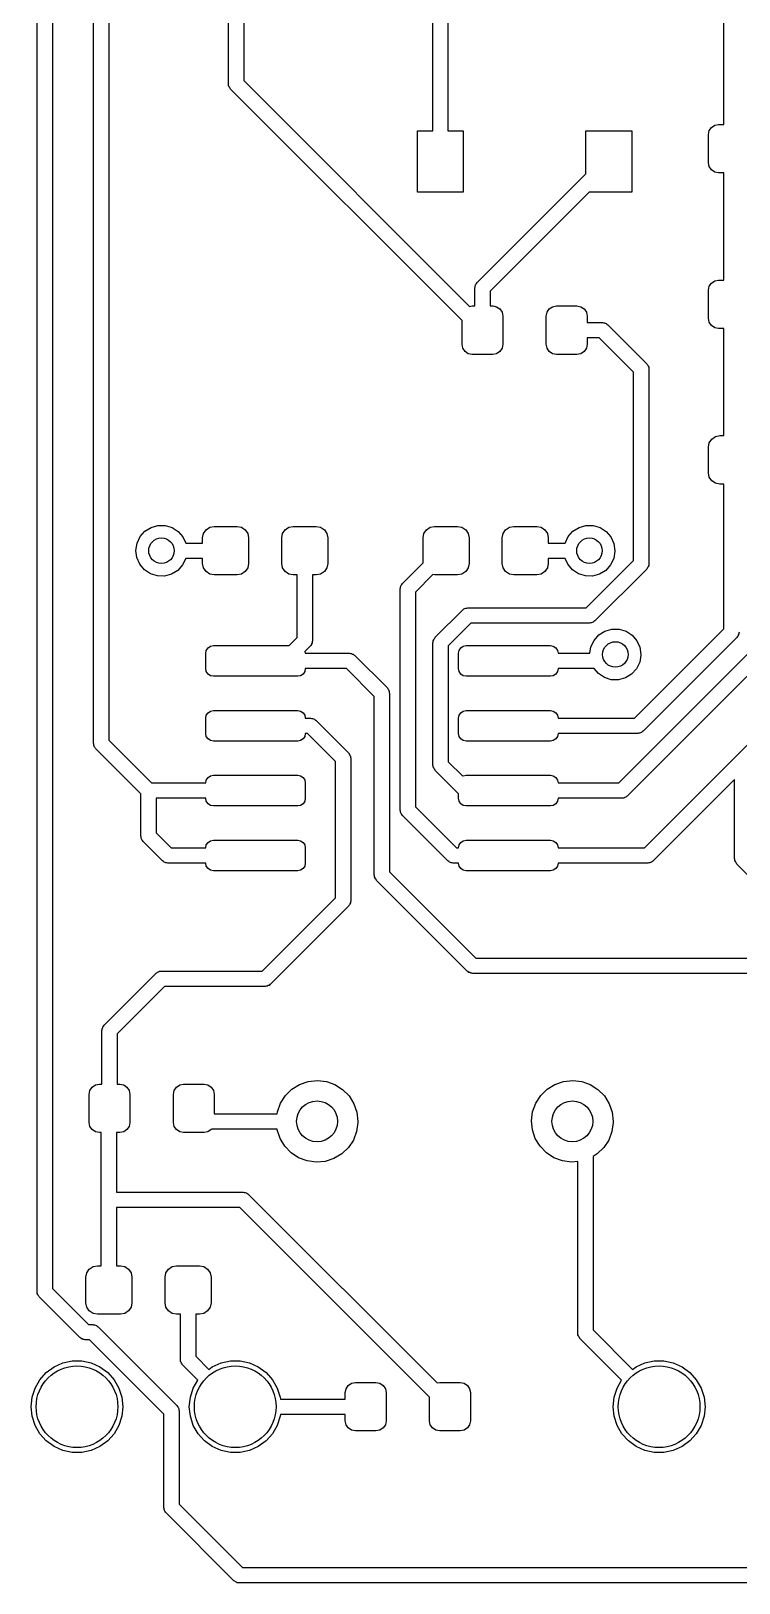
# Model space of a CAD drawing. Extents: x 123.2 to 169.8, y -142.4 to -48.3.
# Drawn here: x 123.18 to 137.04, y -142.39 to -112 of the extents above; entities that cross this region are included whole.
import ezdxf

# ---------------------------------------------------------------- set-up
doc = ezdxf.new("R2010")
doc.units = 0
doc.layers.add('BLACK', color=7, linetype='CONTINUOUS')

msp = doc.modelspace()

# ---------------------------------------------------------------- linework, layer by layer
at = {"layer": 'BLACK', "linetype": 'CONTINUOUS'}
for p, q in [((124.397, -125.944), (124.397, -86.5096)), ((124.697, -86.51), (124.697, -125.882)), ((123.294, -136.683), (123.294, -109.001)), ((123.594, -109.198), (123.594, -136.621)), ((127.041, -113.03), (127.041, -111.219)), ((127.341, -111.219), (127.341, -112.968)), ((131.042, -113.954), (131.042, -111.344)), ((131.342, -111.344), (131.342, -113.954)), ((136.743, -113.825), (136.743, -111.727)), ((127.046, -113.049), (127.041, -113.03)), ((127.046, -113.069), (127.046, -113.049)), ((127.341, -112.968), (131.765, -117.391)), ((127.056, -113.086), (127.046, -113.069)), ((127.061, -113.105), (127.056, -113.086)), ((127.075, -113.119), (127.061, -113.105)), ((127.085, -113.136), (127.075, -113.119)), ((131.617, -117.668), (127.085, -113.136)), ((130.742, -115.154), (130.742, -113.954)), ((130.742, -113.954), (131.042, -113.954)), ((131.342, -113.954), (131.642, -113.954)), ((131.642, -113.954), (131.642, -115.154)), ((134.042, -114.792), (134.042, -113.954)), ((134.042, -113.954), (134.942, -113.954)), ((134.942, -113.954), (134.942, -115.154)), ((136.443, -114.025), (136.458, -113.948)), ((136.458, -113.948), (136.502, -113.884)), ((136.502, -113.884), (136.566, -113.84)), ((136.566, -113.84), (136.643, -113.825)), ((136.643, -113.825), (136.743, -113.825)), ((136.443, -114.575), (136.443, -114.025)), ((136.458, -114.652), (136.443, -114.575)), ((131.911, -116.923), (134.042, -114.792)), ((136.502, -114.716), (136.458, -114.652)), ((136.566, -114.76), (136.502, -114.716)), ((136.643, -114.775), (136.566, -114.76)), ((136.743, -114.775), (136.643, -114.775)), ((136.743, -116.873), (136.743, -114.775)), ((131.642, -115.154), (130.742, -115.154)), ((134.104, -115.154), (132.167, -117.091)), ((134.942, -115.154), (134.104, -115.154)), ((131.867, -117.029), (131.872, -117.01)), ((131.872, -116.99), (131.882, -116.973)), ((131.872, -117.01), (131.872, -116.99)), ((131.882, -116.973), (131.887, -116.954)), ((131.887, -116.954), (131.901, -116.94)), ((131.901, -116.94), (131.911, -116.923)), ((136.443, -117.073), (136.458, -116.996)), ((136.458, -116.996), (136.502, -116.932)), ((136.502, -116.932), (136.566, -116.888)), ((136.566, -116.888), (136.643, -116.873)), ((136.643, -116.873), (136.743, -116.873)), ((131.867, -117.381), (131.867, -117.029)), ((132.167, -117.091), (132.167, -117.381)), ((136.443, -117.623), (136.443, -117.073)), ((131.765, -117.391), (131.817, -117.381)), ((131.817, -117.381), (131.867, -117.381)), ((132.167, -117.381), (132.217, -117.381)), ((132.217, -117.381), (132.294, -117.396)), ((132.294, -117.396), (132.358, -117.44)), ((132.358, -117.44), (132.402, -117.504)), ((132.402, -117.504), (132.417, -117.581)), ((132.417, -117.581), (132.417, -118.131)), ((133.267, -117.581), (133.282, -117.504)), ((133.267, -118.131), (133.267, -117.581)), ((133.282, -117.504), (133.326, -117.44)), ((133.326, -117.44), (133.39, -117.396)), ((133.39, -117.396), (133.467, -117.381)), ((133.467, -117.381), (133.867, -117.381)), ((133.867, -117.381), (133.944, -117.396)), ((133.944, -117.396), (134.008, -117.44)), ((134.008, -117.44), (134.052, -117.504)), ((134.052, -117.504), (134.067, -117.581)), ((134.067, -117.581), (134.067, -117.706)), ((131.617, -118.131), (131.617, -117.668)), ((134.067, -117.706), (134.366, -117.706)), ((134.366, -117.706), (134.385, -117.711)), ((134.385, -117.711), (134.405, -117.711)), ((134.405, -117.711), (134.422, -117.721)), ((134.422, -117.721), (134.441, -117.726)), ((134.441, -117.726), (134.455, -117.74)), ((134.455, -117.74), (134.472, -117.75)), ((134.472, -117.75), (135.234, -118.512)), ((136.458, -117.7), (136.443, -117.623)), ((136.502, -117.764), (136.458, -117.7)), ((136.566, -117.808), (136.502, -117.764)), ((136.643, -117.823), (136.566, -117.808)), ((136.743, -117.823), (136.643, -117.823)), ((136.743, -119.921), (136.743, -117.823)), ((131.632, -118.208), (131.617, -118.131)), ((131.676, -118.272), (131.632, -118.208)), ((132.402, -118.208), (132.358, -118.272)), ((132.417, -118.131), (132.402, -118.208)), ((133.282, -118.208), (133.267, -118.131)), ((133.326, -118.272), (133.282, -118.208)), ((134.052, -118.208), (134.008, -118.272)), ((134.067, -118.131), (134.052, -118.208)), ((134.304, -118.006), (134.067, -118.006)), ((134.067, -118.006), (134.067, -118.131)), ((134.978, -118.68), (134.304, -118.006)), ((131.74, -118.316), (131.676, -118.272)), ((131.817, -118.331), (131.74, -118.316)), ((132.217, -118.331), (131.817, -118.331)), ((132.294, -118.316), (132.217, -118.331)), ((132.358, -118.272), (132.294, -118.316)), ((133.39, -118.316), (133.326, -118.272)), ((133.467, -118.331), (133.39, -118.316)), ((133.867, -118.331), (133.467, -118.331)), ((133.944, -118.316), (133.867, -118.331)), ((134.008, -118.272), (133.944, -118.316)), ((135.234, -118.512), (135.244, -118.529)), ((135.244, -118.529), (135.258, -118.543)), ((134.978, -122.366), (134.978, -118.68)), ((135.258, -118.543), (135.263, -118.562)), ((135.263, -118.562), (135.273, -118.579)), ((135.273, -118.579), (135.273, -118.599)), ((135.273, -118.599), (135.278, -118.618)), ((135.278, -118.618), (135.278, -122.428)), ((136.46, -120.06), (136.509, -119.987)), ((136.509, -119.987), (136.582, -119.938)), ((136.582, -119.938), (136.668, -119.921)), ((136.668, -119.921), (136.743, -119.921)), ((136.443, -120.146), (136.46, -120.06)), ((136.443, -120.646), (136.443, -120.146)), ((136.46, -120.732), (136.443, -120.646)), ((136.509, -120.805), (136.46, -120.732)), ((136.582, -120.854), (136.509, -120.805)), ((136.668, -120.871), (136.582, -120.854)), ((136.743, -120.871), (136.668, -120.871)), ((136.743, -123.704), (136.743, -120.871)), ((125.312, -121.899), (125.406, -121.793)), ((125.406, -121.793), (125.526, -121.718)), ((125.526, -121.718), (125.662, -121.679)), ((125.662, -121.679), (125.804, -121.679)), ((125.804, -121.679), (125.94, -121.72)), ((125.94, -121.72), (126.059, -121.797)), ((126.059, -121.797), (126.151, -121.905)), ((126.537, -121.924), (126.554, -121.838)), ((126.554, -121.838), (126.603, -121.765)), ((126.603, -121.765), (126.676, -121.716)), ((126.676, -121.716), (126.762, -121.699)), ((126.762, -121.699), (127.212, -121.699)), ((127.212, -121.699), (127.298, -121.716)), ((127.298, -121.716), (127.371, -121.765)), ((127.371, -121.765), (127.42, -121.838)), ((127.42, -121.838), (127.437, -121.924)), ((128.087, -121.924), (128.104, -121.838)), ((128.104, -121.838), (128.153, -121.765)), ((128.153, -121.765), (128.226, -121.716)), ((128.226, -121.716), (128.312, -121.699)), ((128.312, -121.699), (128.762, -121.699)), ((128.762, -121.699), (128.848, -121.716)), ((128.848, -121.716), (128.921, -121.765)), ((128.921, -121.765), (128.97, -121.838)), ((128.97, -121.838), (128.987, -121.924)), ((130.855, -121.924), (130.872, -121.838)), ((130.872, -121.838), (130.921, -121.765)), ((130.921, -121.765), (130.994, -121.716)), ((130.994, -121.716), (131.08, -121.699)), ((131.08, -121.699), (131.53, -121.699)), ((131.53, -121.699), (131.616, -121.716)), ((131.616, -121.716), (131.689, -121.765)), ((131.689, -121.765), (131.738, -121.838)), ((131.738, -121.838), (131.755, -121.924)), ((132.405, -121.924), (132.422, -121.838)), ((132.422, -121.838), (132.471, -121.765)), ((132.471, -121.765), (132.544, -121.716)), ((132.544, -121.716), (132.63, -121.699)), ((132.63, -121.699), (133.08, -121.699)), ((133.08, -121.699), (133.166, -121.716)), ((133.166, -121.716), (133.239, -121.765)), ((133.239, -121.765), (133.288, -121.838)), ((133.288, -121.838), (133.305, -121.924)), ((133.694, -121.899), (133.788, -121.793)), ((133.788, -121.793), (133.908, -121.718)), ((133.908, -121.718), (134.044, -121.679)), ((134.044, -121.679), (134.186, -121.679)), ((134.186, -121.679), (134.322, -121.72)), ((134.322, -121.72), (134.441, -121.797)), ((134.441, -121.797), (134.533, -121.905)), ((125.23, -122.168), (125.252, -122.028)), ((125.248, -122.308), (125.23, -122.168)), ((125.252, -122.028), (125.312, -121.899)), ((126.151, -121.905), (126.206, -122.024)), ((126.206, -122.024), (126.537, -122.024)), ((126.537, -122.024), (126.537, -121.924)), ((127.437, -121.924), (127.437, -122.424)), ((128.087, -122.424), (128.087, -121.924)), ((128.987, -121.924), (128.987, -122.424)), ((130.855, -122.412), (130.855, -121.924)), ((131.755, -121.924), (131.755, -122.424)), ((132.405, -122.424), (132.405, -121.924)), ((133.305, -121.924), (133.305, -122.024)), ((133.305, -122.024), (133.636, -122.024)), ((133.636, -122.024), (133.694, -121.899)), ((134.533, -121.905), (134.592, -122.034)), ((134.592, -122.034), (134.612, -122.174)), ((134.612, -122.174), (134.612, -122.186)), ((125.306, -122.438), (125.248, -122.308)), ((125.397, -122.547), (125.306, -122.438)), ((126.145, -122.454), (126.049, -122.559)), ((126.206, -122.326), (126.145, -122.454)), ((126.207, -122.324), (126.206, -122.326)), ((126.537, -122.324), (126.207, -122.324)), ((126.537, -122.424), (126.537, -122.324)), ((126.554, -122.51), (126.537, -122.424)), ((127.437, -122.424), (127.42, -122.51)), ((128.104, -122.51), (128.087, -122.424)), ((128.987, -122.424), (128.97, -122.51)), ((130.45, -122.817), (130.855, -122.412)), ((131.755, -122.424), (131.738, -122.51)), ((132.422, -122.51), (132.405, -122.424)), ((133.305, -122.424), (133.288, -122.51)), ((133.637, -122.324), (133.305, -122.324)), ((133.305, -122.324), (133.305, -122.424)), ((133.688, -122.438), (133.637, -122.324)), ((133.779, -122.547), (133.688, -122.438)), ((134.05, -123.294), (134.978, -122.366)), ((134.527, -122.454), (134.431, -122.559)), ((134.588, -122.326), (134.527, -122.454)), ((134.612, -122.186), (134.588, -122.326)), ((135.273, -122.467), (135.263, -122.484)), ((135.278, -122.428), (135.273, -122.447)), ((135.273, -122.447), (135.273, -122.467)), ((125.515, -122.625), (125.397, -122.547)), ((125.65, -122.668), (125.515, -122.625)), ((125.792, -122.67), (125.65, -122.668)), ((125.929, -122.633), (125.792, -122.67)), ((126.049, -122.559), (125.929, -122.633)), ((126.603, -122.583), (126.554, -122.51)), ((126.676, -122.632), (126.603, -122.583)), ((126.762, -122.649), (126.676, -122.632)), ((127.212, -122.649), (126.762, -122.649)), ((127.298, -122.632), (127.212, -122.649)), ((127.371, -122.583), (127.298, -122.632)), ((127.42, -122.51), (127.371, -122.583)), ((128.153, -122.583), (128.104, -122.51)), ((128.226, -122.632), (128.153, -122.583)), ((128.312, -122.649), (128.226, -122.632)), ((128.387, -122.649), (128.312, -122.649)), ((128.387, -123.877), (128.387, -122.649)), ((128.762, -122.649), (128.687, -122.649)), ((128.687, -122.649), (128.687, -123.939)), ((128.848, -122.632), (128.762, -122.649)), ((128.921, -122.583), (128.848, -122.632)), ((128.97, -122.51), (128.921, -122.583)), ((131.048, -122.643), (130.706, -122.985)), ((131.08, -122.649), (131.048, -122.643)), ((131.53, -122.649), (131.08, -122.649)), ((131.616, -122.632), (131.53, -122.649)), ((131.689, -122.583), (131.616, -122.632)), ((131.738, -122.51), (131.689, -122.583)), ((132.471, -122.583), (132.422, -122.51)), ((132.544, -122.632), (132.471, -122.583)), ((132.63, -122.649), (132.544, -122.632)), ((133.08, -122.649), (132.63, -122.649)), ((133.166, -122.632), (133.08, -122.649)), ((133.239, -122.583), (133.166, -122.632)), ((133.288, -122.51), (133.239, -122.583)), ((133.897, -122.625), (133.779, -122.547)), ((134.032, -122.668), (133.897, -122.625)), ((134.174, -122.67), (134.032, -122.668)), ((134.311, -122.633), (134.174, -122.67)), ((135.234, -122.534), (134.218, -123.55)), ((134.431, -122.559), (134.311, -122.633)), ((135.244, -122.517), (135.234, -122.534)), ((135.258, -122.503), (135.244, -122.517)), ((135.263, -122.484), (135.258, -122.503)), ((130.406, -122.923), (130.411, -122.904)), ((130.406, -127.254), (130.406, -122.923)), ((130.411, -122.884), (130.421, -122.867)), ((130.411, -122.904), (130.411, -122.884)), ((130.421, -122.867), (130.426, -122.848)), ((130.426, -122.848), (130.44, -122.834)), ((130.44, -122.834), (130.45, -122.817)), ((130.706, -122.985), (130.706, -127.192)), ((131.092, -123.87), (131.624, -123.338)), ((131.624, -123.338), (131.641, -123.328)), ((131.641, -123.328), (131.655, -123.314)), ((131.655, -123.314), (131.674, -123.309)), ((131.674, -123.309), (131.691, -123.299)), ((131.691, -123.299), (131.711, -123.299)), ((131.711, -123.299), (131.73, -123.294)), ((131.73, -123.294), (134.05, -123.294)), ((134.685, -126.723), (138.293, -123.115)), ((138.549, -123.283), (134.853, -126.979)), ((131.792, -123.594), (131.348, -124.038)), ((134.112, -123.594), (131.792, -123.594)), ((134.131, -123.589), (134.112, -123.594)), ((134.151, -123.589), (134.131, -123.589)), ((134.168, -123.579), (134.151, -123.589)), ((134.187, -123.574), (134.168, -123.579)), ((134.201, -123.56), (134.187, -123.574)), ((134.218, -123.55), (134.201, -123.56)), ((128.231, -124.033), (128.387, -123.877)), ((128.672, -123.995), (128.667, -124.014)), ((128.682, -123.978), (128.672, -123.995)), ((128.687, -123.939), (128.682, -123.958)), ((128.682, -123.958), (128.682, -123.978)), ((131.048, -123.976), (131.053, -123.957)), ((131.048, -126.372), (131.048, -123.976)), ((131.053, -123.937), (131.063, -123.92)), ((131.053, -123.957), (131.053, -123.937)), ((131.063, -123.92), (131.068, -123.901)), ((131.068, -123.901), (131.082, -123.887)), ((131.082, -123.887), (131.092, -123.87)), ((134.142, -124.06), (134.202, -123.931)), ((134.202, -123.931), (134.296, -123.825)), ((134.296, -123.825), (134.416, -123.75)), ((134.416, -123.75), (134.552, -123.711)), ((134.552, -123.711), (134.694, -123.711)), ((134.694, -123.711), (134.83, -123.752)), ((134.83, -123.752), (134.949, -123.829)), ((134.949, -123.829), (135.041, -123.937)), ((134.994, -125.453), (136.743, -123.704)), ((135.041, -123.937), (135.1, -124.066)), ((136.999, -123.873), (135.163, -125.709)), ((137.009, -123.856), (136.999, -123.873)), ((137.023, -123.842), (137.009, -123.856)), ((137.028, -123.823), (137.023, -123.842)), ((137.038, -123.805), (137.028, -123.823)), ((137.043, -123.767), (137.038, -123.786)), ((137.038, -123.786), (137.038, -123.805)), ((126.598, -124.183), (126.609, -124.126)), ((126.598, -124.483), (126.598, -124.183)), ((126.609, -124.126), (126.642, -124.077)), ((126.642, -124.077), (126.691, -124.044)), ((126.691, -124.044), (126.748, -124.033)), ((126.748, -124.033), (128.231, -124.033)), ((128.643, -124.045), (128.541, -124.147)), ((128.541, -124.147), (128.548, -124.183)), ((128.548, -124.183), (129.413, -124.183)), ((128.653, -124.028), (128.643, -124.045)), ((128.667, -124.014), (128.653, -124.028)), ((129.413, -124.183), (129.432, -124.188)), ((129.432, -124.188), (129.452, -124.188)), ((129.452, -124.188), (129.469, -124.198)), ((129.469, -124.198), (129.488, -124.203)), ((129.488, -124.203), (129.502, -124.217)), ((129.502, -124.217), (129.519, -124.227)), ((129.519, -124.227), (130.154, -124.862)), ((131.348, -124.038), (131.348, -126.31)), ((131.548, -124.183), (131.559, -124.126)), ((131.548, -124.483), (131.548, -124.183)), ((131.559, -124.126), (131.592, -124.077)), ((131.592, -124.077), (131.641, -124.044)), ((131.641, -124.044), (131.698, -124.033)), ((131.698, -124.033), (133.348, -124.033)), ((133.348, -124.033), (133.405, -124.044)), ((133.405, -124.044), (133.454, -124.077)), ((133.454, -124.077), (133.487, -124.126)), ((133.487, -124.126), (133.498, -124.183)), ((133.498, -124.183), (134.123, -124.183)), ((134.123, -124.183), (134.142, -124.06)), ((135.12, -124.218), (135.096, -124.358)), ((135.1, -124.066), (135.12, -124.206)), ((135.12, -124.206), (135.12, -124.218)), ((126.609, -124.54), (126.598, -124.483)), ((126.642, -124.589), (126.609, -124.54)), ((126.691, -124.622), (126.642, -124.589)), ((128.504, -124.589), (128.455, -124.622)), ((128.537, -124.54), (128.504, -124.589)), ((128.548, -124.483), (128.537, -124.54)), ((129.351, -124.483), (128.548, -124.483)), ((129.898, -125.03), (129.351, -124.483)), ((131.559, -124.54), (131.548, -124.483)), ((131.592, -124.589), (131.559, -124.54)), ((131.641, -124.622), (131.592, -124.589)), ((133.454, -124.589), (133.405, -124.622)), ((133.487, -124.54), (133.454, -124.589)), ((133.498, -124.483), (133.487, -124.54)), ((134.206, -124.483), (133.498, -124.483)), ((134.287, -124.579), (134.206, -124.483)), ((134.405, -124.657), (134.287, -124.579)), ((134.939, -124.591), (134.819, -124.665)), ((135.035, -124.486), (134.939, -124.591)), ((135.096, -124.358), (135.035, -124.486)), ((126.748, -124.633), (126.691, -124.622)), ((128.398, -124.633), (126.748, -124.633)), ((128.455, -124.622), (128.398, -124.633)), ((130.154, -124.862), (130.164, -124.879)), ((130.164, -124.879), (130.178, -124.893)), ((130.178, -124.893), (130.183, -124.912)), ((130.183, -124.912), (130.193, -124.929)), ((131.698, -124.633), (131.641, -124.622)), ((133.348, -124.633), (131.698, -124.633)), ((133.405, -124.622), (133.348, -124.633)), ((134.54, -124.7), (134.405, -124.657)), ((134.682, -124.702), (134.54, -124.7)), ((134.819, -124.665), (134.682, -124.702)), ((129.898, -128.524), (129.898, -125.03)), ((130.193, -124.929), (130.193, -124.949)), ((130.193, -124.949), (130.198, -124.968)), ((130.198, -124.968), (130.198, -128.462)), ((126.598, -125.453), (126.609, -125.396)), ((126.598, -125.753), (126.598, -125.453)), ((126.609, -125.396), (126.642, -125.347)), ((126.642, -125.347), (126.691, -125.314)), ((126.691, -125.314), (126.748, -125.303)), ((126.748, -125.303), (128.398, -125.303)), ((128.398, -125.303), (128.455, -125.314)), ((128.455, -125.314), (128.504, -125.347)), ((128.504, -125.347), (128.537, -125.396)), ((128.537, -125.396), (128.548, -125.453)), ((128.548, -125.453), (128.651, -125.453)), ((128.651, -125.453), (128.67, -125.458)), ((128.67, -125.458), (128.69, -125.458)), ((128.69, -125.458), (128.707, -125.468)), ((128.707, -125.468), (128.726, -125.473)), ((128.726, -125.473), (128.74, -125.487)), ((128.74, -125.487), (128.757, -125.497)), ((128.757, -125.497), (129.392, -126.132)), ((131.548, -125.453), (131.559, -125.396)), ((131.548, -125.753), (131.548, -125.453)), ((131.559, -125.396), (131.592, -125.347)), ((131.592, -125.347), (131.641, -125.314)), ((131.641, -125.314), (131.698, -125.303)), ((131.698, -125.303), (133.348, -125.303)), ((133.348, -125.303), (133.405, -125.314)), ((133.405, -125.314), (133.454, -125.347)), ((133.454, -125.347), (133.487, -125.396)), ((133.487, -125.396), (133.498, -125.453)), ((133.498, -125.453), (134.994, -125.453)), ((126.609, -125.81), (126.598, -125.753)), ((126.642, -125.859), (126.609, -125.81)), ((128.537, -125.81), (128.504, -125.859)), ((128.548, -125.753), (128.537, -125.81)), ((128.589, -125.753), (128.548, -125.753)), ((129.136, -126.3), (128.589, -125.753)), ((131.559, -125.81), (131.548, -125.753)), ((131.592, -125.859), (131.559, -125.81)), ((133.487, -125.81), (133.454, -125.859)), ((133.498, -125.753), (133.487, -125.81)), ((135.057, -125.753), (133.498, -125.753)), ((135.076, -125.748), (135.057, -125.753)), ((135.095, -125.748), (135.076, -125.748)), ((135.113, -125.738), (135.095, -125.748)), ((135.132, -125.733), (135.113, -125.738)), ((135.146, -125.719), (135.132, -125.733)), ((135.163, -125.709), (135.146, -125.719)), ((135.193, -127.993), (137.575, -125.611)), ((124.403, -125.964), (124.397, -125.944)), ((124.403, -125.983), (124.403, -125.964)), ((124.412, -126), (124.403, -125.983)), ((124.418, -126.019), (124.412, -126)), ((124.432, -126.033), (124.418, -126.019)), ((124.441, -126.051), (124.432, -126.033)), ((125.326, -126.935), (124.441, -126.051)), ((124.697, -125.882), (125.538, -126.723)), ((126.691, -125.892), (126.642, -125.859)), ((126.748, -125.903), (126.691, -125.892)), ((128.398, -125.903), (126.748, -125.903)), ((128.455, -125.892), (128.398, -125.903)), ((128.504, -125.859), (128.455, -125.892)), ((131.641, -125.892), (131.592, -125.859)), ((131.698, -125.903), (131.641, -125.892)), ((133.348, -125.903), (131.698, -125.903)), ((133.405, -125.892), (133.348, -125.903)), ((133.454, -125.859), (133.405, -125.892)), ((129.136, -128.97), (129.136, -126.3)), ((129.392, -126.132), (129.402, -126.149)), ((129.402, -126.149), (129.416, -126.163)), ((129.416, -126.163), (129.421, -126.182)), ((129.421, -126.182), (129.431, -126.199)), ((129.431, -126.199), (129.431, -126.219)), ((129.431, -126.219), (129.436, -126.238)), ((129.436, -126.238), (129.436, -129.032)), ((131.053, -126.391), (131.048, -126.372)), ((131.053, -126.411), (131.053, -126.391)), ((131.063, -126.428), (131.053, -126.411)), ((131.068, -126.447), (131.063, -126.428)), ((131.348, -126.31), (131.63, -126.592)), ((125.538, -126.723), (126.598, -126.723)), ((126.598, -126.723), (126.609, -126.666)), ((126.609, -126.666), (126.642, -126.617)), ((126.642, -126.617), (126.691, -126.584)), ((126.691, -126.584), (126.748, -126.573)), ((126.748, -126.573), (128.398, -126.573)), ((128.398, -126.573), (128.455, -126.584)), ((128.455, -126.584), (128.504, -126.617)), ((128.504, -126.617), (128.537, -126.666)), ((128.537, -126.666), (128.548, -126.723)), ((128.548, -126.723), (128.548, -127.023)), ((131.082, -126.461), (131.068, -126.447)), ((131.092, -126.478), (131.082, -126.461)), ((131.548, -126.934), (131.092, -126.478)), ((131.63, -126.592), (131.641, -126.584)), ((131.641, -126.584), (131.698, -126.573)), ((131.698, -126.573), (133.348, -126.573)), ((133.348, -126.573), (133.405, -126.584)), ((133.405, -126.584), (133.454, -126.617)), ((133.454, -126.617), (133.487, -126.666)), ((133.487, -126.666), (133.498, -126.723)), ((133.498, -126.723), (134.685, -126.723)), ((136.956, -126.654), (135.361, -128.249)), ((136.956, -128.205), (136.956, -126.654)), ((125.326, -127.762), (125.326, -126.935)), ((126.598, -127.023), (125.626, -127.023)), ((125.626, -127.023), (125.626, -127.7)), ((126.609, -127.08), (126.598, -127.023)), ((128.548, -127.023), (128.537, -127.08)), ((131.548, -127.023), (131.548, -126.934)), ((131.559, -127.08), (131.548, -127.023)), ((133.498, -127.023), (133.487, -127.08)), ((134.747, -127.023), (133.498, -127.023)), ((134.766, -127.018), (134.747, -127.023)), ((134.786, -127.018), (134.766, -127.018)), ((134.803, -127.008), (134.786, -127.018)), ((134.822, -127.003), (134.803, -127.008)), ((134.836, -126.989), (134.822, -127.003)), ((134.853, -126.979), (134.836, -126.989)), ((126.642, -127.129), (126.609, -127.08)), ((126.691, -127.162), (126.642, -127.129)), ((126.748, -127.173), (126.691, -127.162)), ((128.398, -127.173), (126.748, -127.173)), ((128.455, -127.162), (128.398, -127.173)), ((128.504, -127.129), (128.455, -127.162)), ((128.537, -127.08), (128.504, -127.129)), ((130.411, -127.273), (130.406, -127.254)), ((130.411, -127.293), (130.411, -127.273)), ((130.421, -127.31), (130.411, -127.293)), ((130.426, -127.329), (130.421, -127.31)), ((130.44, -127.343), (130.426, -127.329)), ((130.45, -127.36), (130.44, -127.343)), ((130.706, -127.192), (131.507, -127.993)), ((131.592, -127.129), (131.559, -127.08)), ((131.641, -127.162), (131.592, -127.129)), ((131.698, -127.173), (131.641, -127.162)), ((133.348, -127.173), (131.698, -127.173)), ((133.405, -127.162), (133.348, -127.173)), ((133.454, -127.129), (133.405, -127.162)), ((133.487, -127.08), (133.454, -127.129)), ((131.339, -128.249), (130.45, -127.36)), ((125.331, -127.781), (125.326, -127.762)), ((125.331, -127.801), (125.331, -127.781)), ((125.341, -127.818), (125.331, -127.801)), ((125.346, -127.837), (125.341, -127.818)), ((125.36, -127.851), (125.346, -127.837)), ((125.37, -127.868), (125.36, -127.851)), ((125.751, -128.249), (125.37, -127.868)), ((125.626, -127.7), (125.919, -127.993)), ((126.598, -127.993), (126.609, -127.936)), ((126.609, -127.936), (126.642, -127.887)), ((126.642, -127.887), (126.691, -127.854)), ((126.691, -127.854), (126.748, -127.843)), ((126.748, -127.843), (128.398, -127.843)), ((128.398, -127.843), (128.455, -127.854)), ((128.455, -127.854), (128.504, -127.887)), ((128.504, -127.887), (128.537, -127.936)), ((128.537, -127.936), (128.548, -127.993)), ((131.548, -127.993), (131.559, -127.936)), ((131.559, -127.936), (131.592, -127.887)), ((131.592, -127.887), (131.641, -127.854)), ((131.641, -127.854), (131.698, -127.843)), ((131.698, -127.843), (133.348, -127.843)), ((133.348, -127.843), (133.405, -127.854)), ((133.405, -127.854), (133.454, -127.887)), ((133.454, -127.887), (133.487, -127.936)), ((133.487, -127.936), (133.498, -127.993)), ((125.768, -128.259), (125.751, -128.249)), ((125.919, -127.993), (126.598, -127.993)), ((128.548, -127.993), (128.548, -128.293)), ((131.356, -128.259), (131.339, -128.249)), ((131.507, -127.993), (131.548, -127.993)), ((133.498, -127.993), (135.193, -127.993)), ((135.361, -128.249), (135.344, -128.259)), ((136.961, -128.224), (136.956, -128.205)), ((136.961, -128.244), (136.961, -128.224)), ((136.971, -128.261), (136.961, -128.244)), ((125.782, -128.273), (125.768, -128.259)), ((125.801, -128.278), (125.782, -128.273)), ((125.818, -128.288), (125.801, -128.278)), ((125.838, -128.288), (125.818, -128.288)), ((125.857, -128.293), (125.838, -128.288)), ((126.598, -128.293), (125.857, -128.293)), ((126.609, -128.35), (126.598, -128.293)), ((126.642, -128.399), (126.609, -128.35)), ((126.691, -128.432), (126.642, -128.399)), ((126.748, -128.443), (126.691, -128.432)), ((128.398, -128.443), (126.748, -128.443)), ((128.455, -128.432), (128.398, -128.443)), ((128.504, -128.399), (128.455, -128.432)), ((128.537, -128.35), (128.504, -128.399)), ((128.548, -128.293), (128.537, -128.35)), ((129.903, -128.543), (129.898, -128.524)), ((129.903, -128.563), (129.903, -128.543)), ((130.198, -128.462), (131.888, -130.152)), ((131.37, -128.273), (131.356, -128.259)), ((131.389, -128.278), (131.37, -128.273)), ((131.406, -128.288), (131.389, -128.278)), ((131.426, -128.288), (131.406, -128.288)), ((131.445, -128.293), (131.426, -128.288)), ((131.548, -128.293), (131.445, -128.293)), ((131.559, -128.35), (131.548, -128.293)), ((131.592, -128.399), (131.559, -128.35)), ((131.641, -128.432), (131.592, -128.399)), ((131.698, -128.443), (131.641, -128.432)), ((133.348, -128.443), (131.698, -128.443)), ((133.405, -128.432), (133.348, -128.443)), ((133.454, -128.399), (133.405, -128.432)), ((133.487, -128.35), (133.454, -128.399)), ((133.498, -128.293), (133.487, -128.35)), ((135.255, -128.293), (133.498, -128.293)), ((135.274, -128.288), (135.255, -128.293)), ((135.294, -128.288), (135.274, -128.288)), ((135.311, -128.278), (135.294, -128.288)), ((135.33, -128.273), (135.311, -128.278)), ((135.344, -128.259), (135.33, -128.273)), ((136.976, -128.28), (136.971, -128.261)), ((136.99, -128.294), (136.976, -128.28)), ((137, -128.311), (136.99, -128.294)), ((138.027, -129.339), (137, -128.311)), ((129.913, -128.58), (129.903, -128.563)), ((129.918, -128.599), (129.913, -128.58)), ((129.932, -128.613), (129.918, -128.599)), ((129.942, -128.63), (129.932, -128.613)), ((131.72, -130.408), (129.942, -128.63)), ((127.7, -130.406), (129.136, -128.97)), ((129.392, -129.138), (127.868, -130.662)), ((129.402, -129.121), (129.392, -129.138)), ((129.416, -129.107), (129.402, -129.121)), ((129.421, -129.088), (129.416, -129.107)), ((129.431, -129.071), (129.421, -129.088)), ((129.436, -129.032), (129.431, -129.051)), ((129.431, -129.051), (129.431, -129.071)), ((131.888, -130.152), (137.474, -130.152)), ((124.608, -131.466), (125.624, -130.45)), ((125.624, -130.45), (125.641, -130.44)), ((125.641, -130.44), (125.655, -130.426)), ((125.655, -130.426), (125.674, -130.421)), ((125.674, -130.421), (125.691, -130.411)), ((125.691, -130.411), (125.711, -130.411)), ((125.711, -130.411), (125.73, -130.406)), ((125.73, -130.406), (127.7, -130.406)), ((127.837, -130.686), (127.818, -130.691)), ((127.851, -130.672), (127.837, -130.686)), ((127.868, -130.662), (127.851, -130.672)), ((131.737, -130.418), (131.72, -130.408)), ((131.751, -130.432), (131.737, -130.418)), ((131.77, -130.437), (131.751, -130.432)), ((131.787, -130.447), (131.77, -130.437)), ((131.807, -130.447), (131.787, -130.447)), ((131.826, -130.452), (131.807, -130.447)), ((137.472, -130.452), (131.826, -130.452)), ((125.792, -130.706), (124.864, -131.634)), ((127.762, -130.706), (125.792, -130.706)), ((127.781, -130.701), (127.762, -130.706)), ((127.801, -130.701), (127.781, -130.701)), ((127.818, -130.691), (127.801, -130.701)), ((124.564, -131.572), (124.569, -131.553)), ((124.564, -132.621), (124.564, -131.572)), ((124.569, -131.533), (124.579, -131.516)), ((124.569, -131.553), (124.569, -131.533)), ((124.579, -131.516), (124.584, -131.497)), ((124.584, -131.497), (124.598, -131.483)), ((124.598, -131.483), (124.608, -131.466)), ((124.864, -131.634), (124.864, -132.621)), ((124.314, -132.821), (124.329, -132.744)), ((124.329, -132.744), (124.373, -132.68)), ((124.373, -132.68), (124.437, -132.636)), ((124.437, -132.636), (124.514, -132.621)), ((124.514, -132.621), (124.564, -132.621)), ((124.864, -132.621), (124.914, -132.621)), ((124.914, -132.621), (124.991, -132.636)), ((124.991, -132.636), (125.055, -132.68)), ((125.055, -132.68), (125.099, -132.744)), ((125.099, -132.744), (125.114, -132.821)), ((125.964, -132.821), (125.979, -132.744)), ((125.979, -132.744), (126.023, -132.68)), ((126.023, -132.68), (126.087, -132.636)), ((126.087, -132.636), (126.164, -132.621)), ((126.164, -132.621), (126.564, -132.621)), ((126.564, -132.621), (126.641, -132.636)), ((126.641, -132.636), (126.705, -132.68)), ((126.705, -132.68), (126.749, -132.744)), ((126.749, -132.744), (126.764, -132.821)), ((128.158, -132.844), (128.285, -132.72)), ((128.285, -132.72), (128.437, -132.626)), ((128.437, -132.626), (128.606, -132.569)), ((128.606, -132.569), (128.784, -132.55)), ((128.784, -132.55), (128.961, -132.571)), ((128.961, -132.571), (129.129, -132.631)), ((129.129, -132.631), (129.279, -132.727)), ((129.279, -132.727), (129.405, -132.853)), ((133.158, -132.844), (133.285, -132.72)), ((133.285, -132.72), (133.437, -132.626)), ((133.437, -132.626), (133.606, -132.569)), ((133.606, -132.569), (133.784, -132.55)), ((133.784, -132.55), (133.961, -132.571)), ((133.961, -132.571), (134.129, -132.631)), ((134.129, -132.631), (134.279, -132.727)), ((134.279, -132.727), (134.405, -132.853)), ((124.314, -133.371), (124.314, -132.821)), ((125.114, -132.821), (125.114, -133.371)), ((125.964, -133.371), (125.964, -132.821)), ((126.764, -132.821), (126.764, -133.2)), ((128, -133.162), (128.061, -132.994)), ((128.061, -132.994), (128.158, -132.844)), ((129.405, -132.853), (129.499, -133.004)), ((129.499, -133.004), (129.558, -133.173)), ((133, -133.162), (133.061, -132.994)), ((133.061, -132.994), (133.158, -132.844)), ((134.405, -132.853), (134.499, -133.004)), ((134.499, -133.004), (134.558, -133.173)), ((124.329, -133.448), (124.314, -133.371)), ((125.114, -133.371), (125.099, -133.448)), ((125.979, -133.448), (125.964, -133.371)), ((126.764, -133.2), (127.996, -133.2)), ((127.996, -133.2), (128, -133.162)), ((129.578, -133.372), (129.553, -133.549)), ((129.558, -133.173), (129.578, -133.35)), ((129.578, -133.35), (129.578, -133.372)), ((132.978, -133.339), (133, -133.162)), ((132.995, -133.516), (132.978, -133.339)), ((134.578, -133.372), (134.553, -133.549)), ((134.558, -133.173), (134.578, -133.35)), ((134.578, -133.35), (134.578, -133.372)), ((124.373, -133.512), (124.329, -133.448)), ((124.437, -133.556), (124.373, -133.512)), ((124.514, -133.571), (124.437, -133.556)), ((124.551, -133.571), (124.514, -133.571)), ((124.551, -136.177), (124.551, -133.571)), ((124.914, -133.571), (124.851, -133.571)), ((124.851, -133.571), (124.851, -134.737)), ((124.991, -133.556), (124.914, -133.571)), ((125.055, -133.512), (124.991, -133.556)), ((125.099, -133.448), (125.055, -133.512)), ((126.023, -133.512), (125.979, -133.448)), ((126.087, -133.556), (126.023, -133.512)), ((126.164, -133.571), (126.087, -133.556)), ((126.564, -133.571), (126.164, -133.571)), ((126.641, -133.556), (126.564, -133.571)), ((126.705, -133.512), (126.641, -133.556)), ((126.714, -133.5), (126.705, -133.512)), ((127.994, -133.5), (126.714, -133.5)), ((127.995, -133.516), (127.994, -133.5)), ((128.052, -133.686), (127.995, -133.516)), ((128.144, -133.838), (128.052, -133.686)), ((129.49, -133.716), (129.391, -133.864)), ((129.553, -133.549), (129.49, -133.716)), ((133.052, -133.686), (132.995, -133.516)), ((133.144, -133.838), (133.052, -133.686)), ((134.49, -133.716), (134.391, -133.864)), ((134.553, -133.549), (134.49, -133.716)), ((128.268, -133.966), (128.144, -133.838)), ((128.417, -134.064), (128.268, -133.966)), ((129.262, -133.987), (129.108, -134.079)), ((129.391, -133.864), (129.262, -133.987)), ((133.268, -133.966), (133.144, -133.838)), ((133.417, -134.064), (133.268, -133.966)), ((134.262, -133.987), (134.182, -134.035)), ((134.391, -133.864), (134.262, -133.987)), ((128.584, -134.126), (128.417, -134.064)), ((128.761, -134.15), (128.584, -134.126)), ((128.939, -134.134), (128.761, -134.15)), ((129.108, -134.079), (128.939, -134.134)), ((133.584, -134.126), (133.417, -134.064)), ((133.761, -134.15), (133.584, -134.126)), ((133.882, -134.139), (133.761, -134.15)), ((133.882, -137.494), (133.882, -134.139)), ((134.182, -134.035), (134.182, -137.432)), ((124.851, -134.737), (127.33, -134.737)), ((127.33, -134.737), (127.349, -134.742)), ((127.349, -134.742), (127.369, -134.742)), ((127.369, -134.742), (127.386, -134.752)), ((127.386, -134.752), (127.405, -134.757)), ((127.405, -134.757), (127.419, -134.771)), ((127.419, -134.771), (127.436, -134.781)), ((127.436, -134.781), (131.129, -138.473)), ((127.268, -135.037), (124.851, -135.037)), ((124.851, -135.037), (124.851, -136.177)), ((130.981, -138.75), (127.268, -135.037)), ((124.251, -136.402), (124.268, -136.316)), ((124.251, -136.902), (124.251, -136.402)), ((124.268, -136.316), (124.317, -136.243)), ((124.317, -136.243), (124.39, -136.194)), ((124.39, -136.194), (124.476, -136.177)), ((124.476, -136.177), (124.551, -136.177)), ((124.851, -136.177), (124.926, -136.177)), ((124.926, -136.177), (125.012, -136.194)), ((125.012, -136.194), (125.085, -136.243)), ((125.085, -136.243), (125.134, -136.316)), ((125.134, -136.316), (125.151, -136.402)), ((125.151, -136.402), (125.151, -136.902)), ((125.801, -136.402), (125.818, -136.316)), ((125.801, -136.902), (125.801, -136.402)), ((125.818, -136.316), (125.867, -136.243)), ((125.867, -136.243), (125.94, -136.194)), ((125.94, -136.194), (126.026, -136.177)), ((126.026, -136.177), (126.476, -136.177)), ((126.476, -136.177), (126.562, -136.194)), ((126.562, -136.194), (126.635, -136.243)), ((126.635, -136.243), (126.684, -136.316)), ((126.684, -136.316), (126.701, -136.402)), ((126.701, -136.402), (126.701, -136.902)), ((123.299, -136.702), (123.294, -136.683)), ((123.299, -136.722), (123.299, -136.702)), ((123.309, -136.739), (123.299, -136.722)), ((123.314, -136.758), (123.309, -136.739)), ((123.328, -136.772), (123.314, -136.758)), ((123.594, -136.621), (124.3, -137.327)), ((123.338, -136.789), (123.328, -136.772)), ((124.132, -137.583), (123.338, -136.789)), ((124.268, -136.988), (124.251, -136.902)), ((124.317, -137.061), (124.268, -136.988)), ((124.39, -137.11), (124.317, -137.061)), ((125.085, -137.061), (125.012, -137.11)), ((125.134, -136.988), (125.085, -137.061)), ((125.151, -136.902), (125.134, -136.988)), ((125.818, -136.988), (125.801, -136.902)), ((125.867, -137.061), (125.818, -136.988)), ((125.94, -137.11), (125.867, -137.061)), ((126.635, -137.061), (126.562, -137.11)), ((126.684, -136.988), (126.635, -137.061)), ((126.701, -136.902), (126.684, -136.988)), ((124.3, -137.327), (124.383, -137.327)), ((124.383, -137.327), (124.402, -137.332)), ((124.476, -137.127), (124.39, -137.11)), ((124.402, -137.332), (124.422, -137.332)), ((124.422, -137.332), (124.439, -137.342)), ((124.439, -137.342), (124.458, -137.347)), ((124.458, -137.347), (124.472, -137.361)), ((124.472, -137.361), (124.489, -137.371)), ((124.926, -137.127), (124.476, -137.127)), ((124.489, -137.371), (126.032, -138.914)), ((125.012, -137.11), (124.926, -137.127)), ((126.026, -137.127), (125.94, -137.11)), ((126.101, -137.127), (126.026, -137.127)), ((126.101, -138.013), (126.101, -137.127)), ((126.476, -137.127), (126.401, -137.127)), ((126.401, -137.127), (126.401, -137.951)), ((126.562, -137.11), (126.476, -137.127)), ((124.149, -137.593), (124.132, -137.583)), ((124.163, -137.607), (124.149, -137.593)), ((124.182, -137.612), (124.163, -137.607)), ((124.199, -137.622), (124.182, -137.612)), ((124.219, -137.622), (124.199, -137.622)), ((124.238, -137.627), (124.219, -137.622)), ((124.321, -137.627), (124.238, -137.627)), ((125.776, -139.082), (124.321, -137.627)), ((133.887, -137.513), (133.882, -137.494)), ((133.887, -137.533), (133.887, -137.513)), ((133.897, -137.55), (133.887, -137.533)), ((133.902, -137.569), (133.897, -137.55)), ((133.916, -137.583), (133.902, -137.569)), ((133.926, -137.6), (133.916, -137.583)), ((134.743, -138.417), (133.926, -137.6)), ((134.182, -137.432), (134.958, -138.208)), ((126.401, -137.951), (126.658, -138.208)), ((123.348, -138.409), (123.474, -138.269)), ((123.474, -138.269), (123.626, -138.159)), ((123.626, -138.159), (123.798, -138.082)), ((123.798, -138.082), (123.982, -138.043)), ((123.982, -138.043), (124.17, -138.043)), ((124.17, -138.043), (124.354, -138.082)), ((124.354, -138.082), (124.526, -138.159)), ((124.526, -138.159), (124.678, -138.269)), ((124.678, -138.269), (124.804, -138.409)), ((126.106, -138.032), (126.101, -138.013)), ((126.106, -138.052), (126.106, -138.032)), ((126.116, -138.069), (126.106, -138.052)), ((126.121, -138.088), (126.116, -138.069)), ((126.135, -138.102), (126.121, -138.088)), ((126.145, -138.119), (126.135, -138.102)), ((126.443, -138.417), (126.145, -138.119)), ((126.658, -138.208), (126.726, -138.159)), ((126.726, -138.159), (126.898, -138.082)), ((126.898, -138.082), (127.082, -138.043)), ((127.082, -138.043), (127.27, -138.043)), ((127.27, -138.043), (127.454, -138.082)), ((127.454, -138.082), (127.626, -138.159)), ((127.626, -138.159), (127.778, -138.269)), ((127.778, -138.269), (127.904, -138.409)), ((134.958, -138.208), (135.026, -138.159)), ((135.026, -138.159), (135.198, -138.082)), ((135.198, -138.082), (135.382, -138.043)), ((135.382, -138.043), (135.57, -138.043)), ((135.57, -138.043), (135.754, -138.082)), ((135.754, -138.082), (135.926, -138.159)), ((135.926, -138.159), (136.078, -138.269)), ((136.078, -138.269), (136.204, -138.409)), ((123.196, -138.751), (123.254, -138.572)), ((123.254, -138.572), (123.348, -138.409)), ((124.804, -138.409), (124.898, -138.572)), ((124.898, -138.572), (124.956, -138.751)), ((126.296, -138.751), (126.354, -138.572)), ((126.354, -138.572), (126.443, -138.417)), ((127.904, -138.409), (127.998, -138.572)), ((127.998, -138.572), (128.056, -138.751)), ((129.331, -138.663), (129.346, -138.586)), ((129.346, -138.586), (129.39, -138.522)), ((129.39, -138.522), (129.454, -138.478)), ((129.454, -138.478), (129.531, -138.463)), ((129.531, -138.463), (129.931, -138.463)), ((129.931, -138.463), (130.008, -138.478)), ((130.008, -138.478), (130.072, -138.522)), ((130.072, -138.522), (130.116, -138.586)), ((130.116, -138.586), (130.131, -138.663)), ((131.129, -138.473), (131.181, -138.463)), ((131.181, -138.463), (131.581, -138.463)), ((131.581, -138.463), (131.658, -138.478)), ((131.658, -138.478), (131.722, -138.522)), ((131.722, -138.522), (131.766, -138.586)), ((131.766, -138.586), (131.781, -138.663)), ((134.596, -138.751), (134.654, -138.572)), ((134.654, -138.572), (134.743, -138.417)), ((136.204, -138.409), (136.298, -138.572)), ((136.298, -138.572), (136.356, -138.751)), ((123.176, -138.938), (123.196, -138.751)), ((124.956, -138.751), (124.976, -138.938)), ((126.276, -138.938), (126.296, -138.751)), ((128.056, -138.751), (128.06, -138.788)), ((128.06, -138.788), (129.331, -138.788)), ((129.331, -138.788), (129.331, -138.663)), ((130.131, -138.663), (130.131, -139.213)), ((130.981, -139.213), (130.981, -138.75)), ((131.781, -138.663), (131.781, -139.213)), ((134.576, -138.938), (134.596, -138.751)), ((136.356, -138.751), (136.376, -138.938)), ((123.196, -139.125), (123.176, -138.938)), ((123.254, -139.304), (123.196, -139.125)), ((124.956, -139.125), (124.898, -139.304)), ((124.976, -138.938), (124.956, -139.125)), ((125.776, -140.912), (125.776, -139.082)), ((126.032, -138.914), (126.042, -138.931)), ((126.042, -138.931), (126.056, -138.945)), ((126.056, -138.945), (126.061, -138.964)), ((126.061, -138.964), (126.071, -138.981)), ((126.071, -138.981), (126.071, -139.001)), ((126.071, -139.001), (126.076, -139.02)), ((126.076, -139.02), (126.076, -140.85)), ((126.296, -139.125), (126.276, -138.938)), ((126.354, -139.304), (126.296, -139.125)), ((128.056, -139.125), (127.998, -139.304)), ((128.06, -139.088), (128.056, -139.125)), ((129.331, -139.088), (128.06, -139.088)), ((129.331, -139.213), (129.331, -139.088)), ((134.596, -139.125), (134.576, -138.938)), ((134.654, -139.304), (134.596, -139.125)), ((136.356, -139.125), (136.298, -139.304)), ((136.376, -138.938), (136.356, -139.125)), ((123.348, -139.467), (123.254, -139.304)), ((123.474, -139.607), (123.348, -139.467)), ((124.804, -139.467), (124.678, -139.607)), ((124.898, -139.304), (124.804, -139.467)), ((126.448, -139.467), (126.354, -139.304)), ((126.574, -139.607), (126.448, -139.467)), ((127.904, -139.467), (127.778, -139.607)), ((127.998, -139.304), (127.904, -139.467)), ((129.346, -139.29), (129.331, -139.213)), ((129.39, -139.354), (129.346, -139.29)), ((129.454, -139.398), (129.39, -139.354)), ((129.531, -139.413), (129.454, -139.398)), ((129.931, -139.413), (129.531, -139.413)), ((130.008, -139.398), (129.931, -139.413)), ((130.072, -139.354), (130.008, -139.398)), ((130.116, -139.29), (130.072, -139.354)), ((130.131, -139.213), (130.116, -139.29)), ((130.996, -139.29), (130.981, -139.213)), ((131.04, -139.354), (130.996, -139.29)), ((131.104, -139.398), (131.04, -139.354)), ((131.181, -139.413), (131.104, -139.398)), ((131.581, -139.413), (131.181, -139.413)), ((131.658, -139.398), (131.581, -139.413)), ((131.722, -139.354), (131.658, -139.398)), ((131.766, -139.29), (131.722, -139.354)), ((131.781, -139.213), (131.766, -139.29)), ((134.748, -139.467), (134.654, -139.304)), ((134.874, -139.607), (134.748, -139.467)), ((136.204, -139.467), (136.078, -139.607)), ((136.298, -139.304), (136.204, -139.467)), ((123.626, -139.717), (123.474, -139.607)), ((123.798, -139.794), (123.626, -139.717)), ((123.982, -139.833), (123.798, -139.794)), ((124.354, -139.794), (124.17, -139.833)), ((124.526, -139.717), (124.354, -139.794)), ((124.678, -139.607), (124.526, -139.717)), ((126.726, -139.717), (126.574, -139.607)), ((126.898, -139.794), (126.726, -139.717)), ((127.082, -139.833), (126.898, -139.794)), ((127.454, -139.794), (127.27, -139.833)), ((127.626, -139.717), (127.454, -139.794)), ((127.778, -139.607), (127.626, -139.717)), ((135.026, -139.717), (134.874, -139.607)), ((135.198, -139.794), (135.026, -139.717)), ((135.382, -139.833), (135.198, -139.794)), ((135.754, -139.794), (135.57, -139.833)), ((135.926, -139.717), (135.754, -139.794)), ((136.078, -139.607), (135.926, -139.717)), ((124.17, -139.833), (123.982, -139.833)), ((127.27, -139.833), (127.082, -139.833)), ((135.57, -139.833), (135.382, -139.833)), ((125.781, -140.931), (125.776, -140.912)), ((125.781, -140.951), (125.781, -140.931)), ((125.791, -140.968), (125.781, -140.951)), ((125.796, -140.987), (125.791, -140.968)), ((125.81, -141.001), (125.796, -140.987)), ((125.82, -141.018), (125.81, -141.001)), ((127.148, -142.346), (125.82, -141.018)), ((126.076, -140.85), (127.316, -142.09)), ((127.316, -142.09), (147.987, -142.09)), ((127.165, -142.356), (127.148, -142.346)), ((127.179, -142.37), (127.165, -142.356)), ((127.198, -142.375), (127.179, -142.37)), ((127.215, -142.385), (127.198, -142.375)), ((127.235, -142.385), (127.215, -142.385)), ((127.254, -142.39), (127.235, -142.385)), ((148.049, -142.39), (127.254, -142.39))]:
    msp.add_line(p, q, dxfattribs=at)
at = {"layer": 'BLACK'}
for centre, radius in [((125.73, -122.174), 0.25), ((134.112, -122.174), 0.25), ((134.62, -124.206), 0.25), ((128.778, -133.35), 0.4), ((133.778, -133.35), 0.4), ((124.076, -138.938), 0.8), ((127.176, -138.938), 0.8), ((135.476, -138.938), 0.8)]:
    msp.add_circle(centre, radius, dxfattribs=at)

doc.saveas('drawing.dxf')
